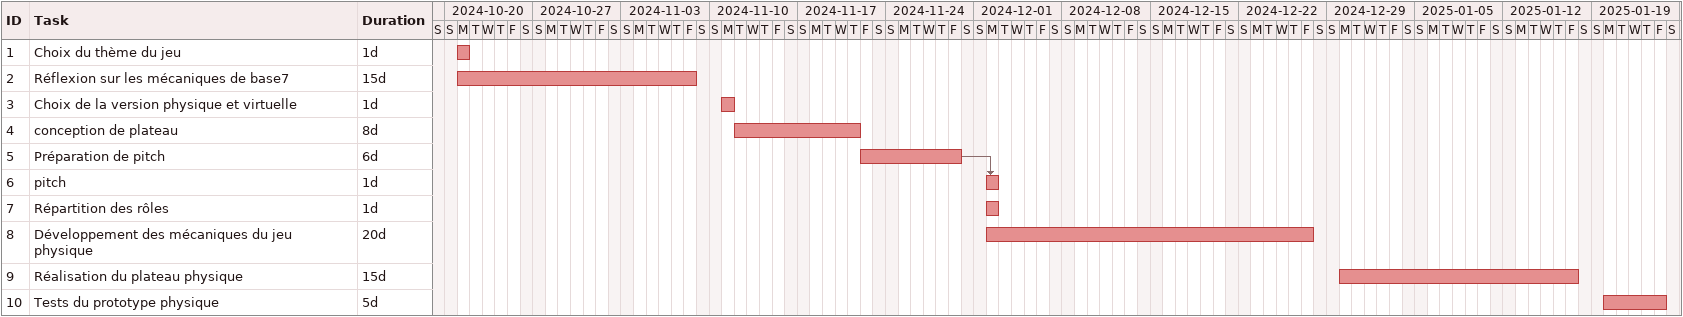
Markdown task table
| ID | Task | Duration | Start | Finish | Predecessors |
|---|---|---|---|---|---|
| 1 | Choix du thème du jeu | 1d | 2024-10-21 | 2024-10-21 |  |
| 2 | Réflexion sur les mécaniques de base7 | 15d | 2024-10-21 | 2024-11-08 |  |
| 3 | Choix de la version physique et virtuelle | 1d | 2024-11-11 | 2024-11-11 |  |
| 4 | conception de plateau | 8d | 2024-11-12 | 2024-11-21 |  |
| 5 | Préparation de pitch | 6d | 2024-11-22 | 2024-11-29 |  |
| 6 | pitch | 1d | 2024-12-02 | 2024-12-02 | 5 |
| 7 | Répartition des rôles | 1d | 2024-12-02 | 2024-12-02 |  |
| 8 | Développement des mécaniques du jeu physique | 20d | 2024-12-02 | 2024-12-27 |  |
| 9 | Réalisation du plateau physique | 15d | 2024-12-30 | 2025-01-17 |  |
| 10 | Tests du prototype physique | 5d | 2025-01-20 | 2025-01-24 |  |
